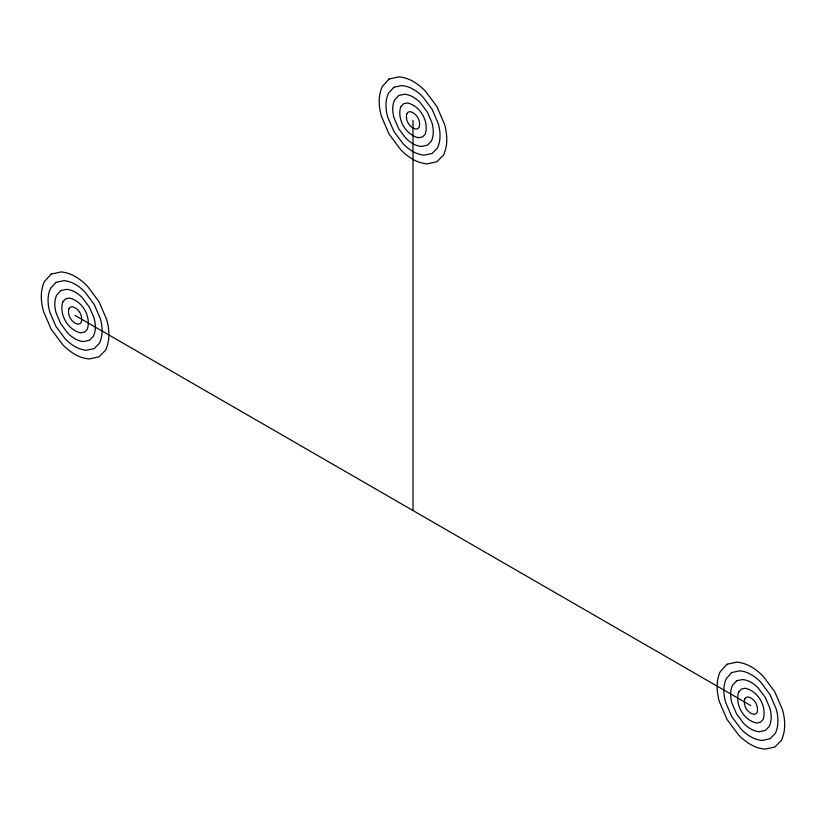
<?xml version="1.0" encoding="UTF-8"?>
<svg xmlns="http://www.w3.org/2000/svg" width="826" height="826" viewBox="0 0 826 826"><rect width="100%" height="100%" fill="white"/><g stroke="black" fill="none" stroke-linecap="round" stroke-linejoin="round"><path stroke-width="1.24" d="M75.094 315.449L750.906 705.641M413 120.359L413 510.551M62.817 301.903C58.894 314.448 67.866 329.977 80.69 332.857L84.644 332.011L87.288 329.357C91.407 316.73 82.445 300.963 69.487 298.041L65.533 298.898L62.817 301.903M68.95 308.676C66.999 314.954 71.48 322.718 77.892 324.153L79.874 323.73L81.196 322.408C83.25 316.09 78.769 308.212 72.296 306.745L70.313 307.179L68.95 308.676M400.724 106.812C396.81 119.357 405.772 134.886 418.596 137.766L422.561 136.92L425.204 134.266C429.313 121.639 420.362 105.873 407.404 102.951L403.439 103.808L400.724 106.812M406.867 113.585C404.905 119.863 409.386 127.627 415.798 129.062L417.78 128.639L419.102 127.318C421.157 120.999 416.676 113.121 410.202 111.655L408.22 112.088L406.867 113.585M738.63 692.085C734.717 704.63 743.689 720.169 756.513 723.049L760.467 722.192L763.11 719.549C767.22 706.911 758.268 691.145 745.31 688.234L741.356 689.08L738.63 692.085M744.773 698.858C742.811 705.136 747.293 712.9 753.704 714.345L755.687 713.912L757.008 712.59C759.063 706.271 754.592 698.393 748.108 696.938L746.126 697.361L744.773 698.858M51.202 274.067L44.398 281.573A34.868 34.868 0 0 0 41.3 295.945A54.609 54.609 0 0 0 43.561 311.505L51.202 329.254L62.755 344.731A54.609 54.609 0 0 0 75.094 354.468A34.868 34.868 0 0 0 89.084 358.969L98.986 356.842L105.594 350.224A37.025 37.025 0 0 0 108.877 334.964A54.609 54.609 0 0 0 106.616 319.404L98.986 301.655L87.432 286.178A54.609 54.609 0 0 0 75.094 276.431A34.868 34.868 0 0 0 61.093 271.93L51.202 274.067M55.972 282.347L50.541 288.346A27.898 27.898 0 0 0 48.063 299.848A43.685 43.685 0 0 0 49.87 312.29L55.972 326.487L65.223 338.877A43.685 43.685 0 0 0 75.094 346.672A27.898 27.898 0 0 0 86.286 350.265L94.205 348.562L99.492 343.265A29.622 29.622 0 0 0 102.125 331.061A43.685 43.685 0 0 0 100.318 318.619L94.205 304.422L84.964 292.032A43.685 43.685 0 0 0 75.094 284.237A27.898 27.898 0 0 0 63.891 280.634L55.972 282.347M60.752 290.618L56.674 295.13A20.918 20.918 0 0 0 54.815 303.751A32.761 32.761 0 0 0 56.178 313.085L60.752 323.73L67.691 333.023A32.761 32.761 0 0 0 75.094 338.866A20.918 20.918 0 0 0 83.488 341.561L89.425 340.281L93.39 336.316A22.209 22.209 0 0 0 95.362 327.158A32.761 32.761 0 0 0 94.009 317.824L89.425 307.179L82.497 297.887A32.761 32.761 0 0 0 75.094 292.043A20.918 20.918 0 0 0 66.689 289.337L60.752 290.618M389.108 78.976L382.314 86.482A34.868 34.868 0 0 0 379.206 100.855A54.609 54.609 0 0 0 381.467 116.404L389.108 134.153L400.662 149.64A54.609 54.609 0 0 0 413 159.377A34.868 34.868 0 0 0 427.001 163.878L436.892 161.751L443.5 155.133A37.025 37.025 0 0 0 446.794 139.873A54.609 54.609 0 0 0 444.533 124.313L436.892 106.564L425.338 91.077A54.609 54.609 0 0 0 413 81.34A34.868 34.868 0 0 0 398.999 76.839L389.108 78.976M393.888 87.257L388.447 93.255A27.898 27.898 0 0 0 385.969 104.757A43.685 43.685 0 0 0 387.776 117.199L393.888 131.396L403.129 143.786A43.685 43.685 0 0 0 413 151.581A27.898 27.898 0 0 0 424.192 155.174L432.112 153.471L437.398 148.174A29.622 29.622 0 0 0 440.031 135.97A43.685 43.685 0 0 0 438.224 123.528L432.112 109.321L422.871 96.941A43.685 43.685 0 0 0 413 89.146A27.898 27.898 0 0 0 401.808 85.543L393.888 87.257M398.659 95.527L394.591 100.029A20.918 20.918 0 0 0 392.722 108.66A32.761 32.761 0 0 0 394.085 117.994L398.659 128.639L405.597 137.932A32.761 32.761 0 0 0 413 143.776A20.918 20.918 0 0 0 421.394 146.47L427.341 145.19L431.296 141.225A22.209 22.209 0 0 0 433.278 132.067A32.761 32.761 0 0 0 431.915 122.733L427.341 112.088L420.403 102.796A32.761 32.761 0 0 0 413 96.952A20.918 20.918 0 0 0 404.606 94.247L398.659 95.527M727.014 664.249L720.22 671.755A34.868 34.868 0 0 0 717.123 686.127A54.609 54.609 0 0 0 719.384 701.687L727.014 719.436L738.568 734.923A54.609 54.609 0 0 0 750.906 744.66A34.868 34.868 0 0 0 764.907 749.161L774.798 747.024L781.406 740.406A37.025 37.025 0 0 0 784.7 725.145A54.609 54.609 0 0 0 782.439 709.596L774.798 691.847L763.245 676.36A54.609 54.609 0 0 0 750.906 666.623A34.868 34.868 0 0 0 736.916 662.122L727.014 664.249M731.795 672.529L726.353 678.528A27.898 27.898 0 0 0 723.875 690.03A43.685 43.685 0 0 0 725.682 702.472L731.795 716.679L741.036 729.059A43.685 43.685 0 0 0 750.906 736.854A27.898 27.898 0 0 0 762.109 740.457L770.028 738.743L775.304 733.457A29.622 29.622 0 0 0 777.937 721.243A43.685 43.685 0 0 0 776.13 708.801L770.028 694.604L760.777 682.214A43.685 43.685 0 0 0 750.906 674.419A27.898 27.898 0 0 0 739.714 670.826L731.795 672.529M736.575 680.81L732.497 685.312A20.918 20.918 0 0 0 730.638 693.933A32.761 32.761 0 0 0 731.991 703.267L736.575 713.912L743.503 723.204A32.761 32.761 0 0 0 750.906 729.048A20.918 20.918 0 0 0 759.311 731.753L765.248 730.473L769.212 726.498A22.209 22.209 0 0 0 771.185 717.34A32.761 32.761 0 0 0 769.822 708.006L765.248 697.361L758.309 688.068A32.761 32.761 0 0 0 750.906 682.224A20.918 20.918 0 0 0 742.512 679.53L736.575 680.81"/></g></svg>
